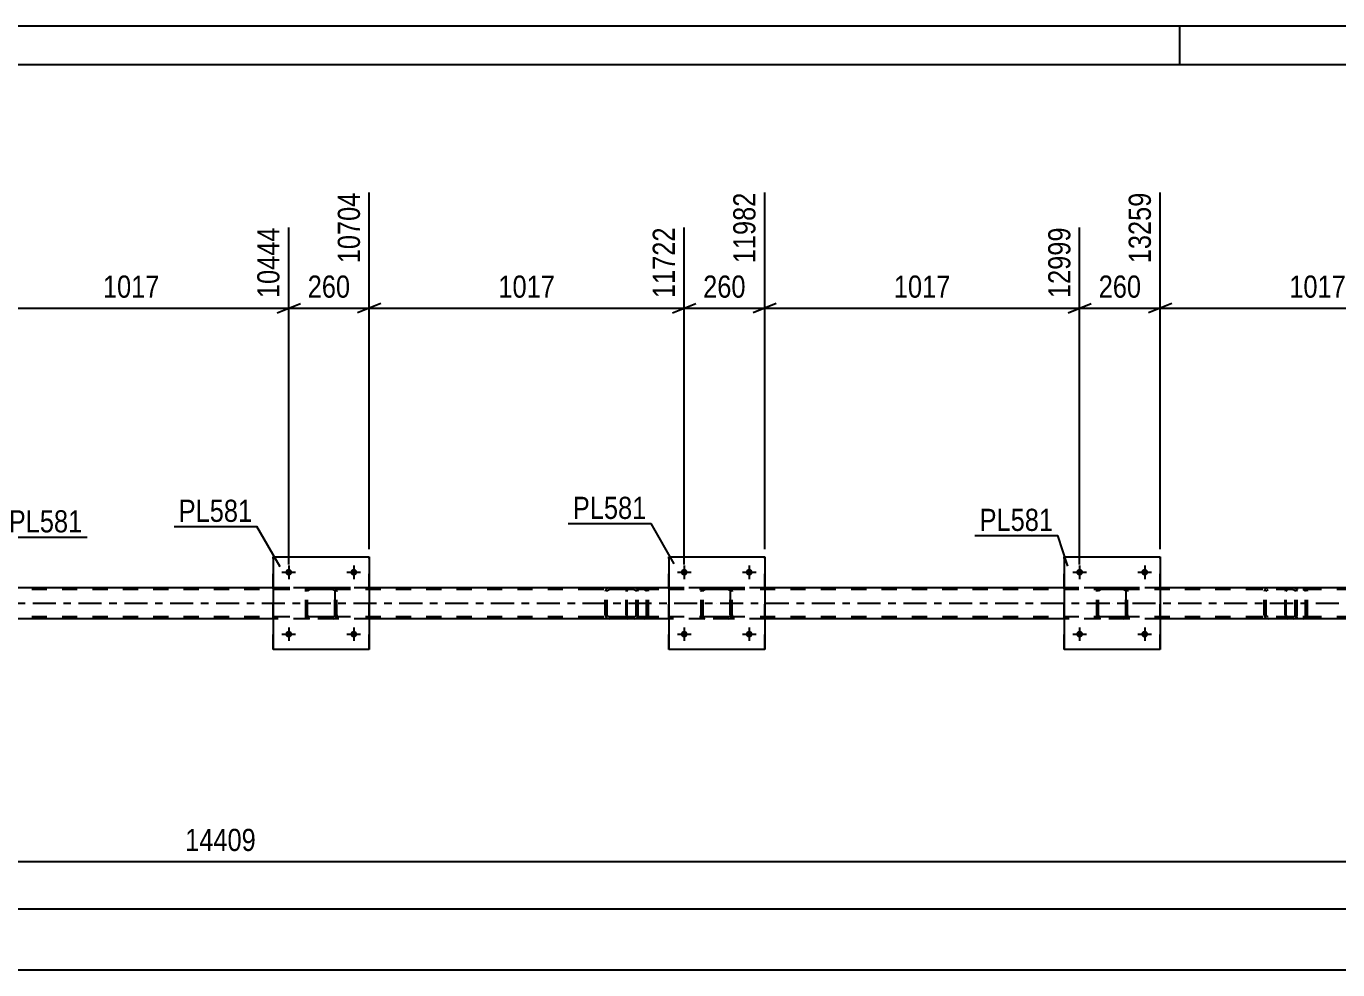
# Model space of a CAD drawing. Header units: millimetres. Extents: x -116 to 725, y -402 to 192.
# Drawn here: x 366.3 to 535.7, y 69.8 to 191.7 of the extents above; entities that cross this region are included whole.
import ezdxf

# ---------------------------------------------------------------- set-up
doc = ezdxf.new("R2010")
doc.units = ezdxf.units.MM
doc.linetypes.add('DXK_LINE_DOT2', pattern=[3.9198, 1.9599, -1.9599])
doc.linetypes.add('DXK_LINE_DOT3', pattern=[5.9187, 2.979, -0.9799, 0.9799, -0.9799])
doc.styles.add('Arial Narrow', font='ARIALN.TTF', dxfattribs={"height": 0.2})

# ---------------------------------------------------------------- blocks, each defined once
blk = doc.blocks.new('Unknown-200057545-1133')
at = {"color": 5, "linetype": 'Continuous'}
for p, q in [((725.28, 191.75), (-115.72, 191.75)), ((515.28, 186.75), (515.28, 191.75)), ((720.28, 186.75), (-110.72, 186.75))]:
    blk.add_line(p, q, dxfattribs=at)
blk = doc.blocks.new('Part-200057545-6733 - 6662')
at = {"color": 7, "linetype": 'DXK_LINE_DOT2'}
for p, q in [((402.4, 118.71), (402.43, 118.89)), ((402.43, 118.89), (402.4, 118.71)), ((402.4, 115.67), (402.4, 118.71)), ((402.4, 115.67), (402.4, 118.71)), ((402.64, 118.71), (402.65, 118.8)), ((402.64, 115.67), (402.64, 118.71)), ((402.64, 115.67), (402.64, 118.71)), ((402.65, 118.8), (402.71, 118.88)), ((402.69, 119.15), (402.88, 119.19)), ((402.88, 119.19), (402.69, 119.15)), ((402.71, 118.88), (402.78, 118.93)), ((402.78, 118.93), (402.88, 118.95)), ((405.92, 119.19), (402.88, 119.19)), ((405.92, 118.95), (402.88, 118.95)), ((405.92, 119.19), (406.1, 119.15)), ((406.1, 119.15), (405.92, 119.19)), ((405.92, 118.95), (406.01, 118.93)), ((406.01, 118.93), (406.09, 118.88)), ((406.09, 118.88), (406.14, 118.8)), ((406.14, 118.8), (406.16, 118.71)), ((406.16, 115.67), (406.16, 118.71)), ((406.16, 118.71), (406.16, 115.67)), ((406.36, 118.89), (406.4, 118.71)), ((406.4, 118.71), (406.36, 118.89)), ((406.4, 115.67), (406.4, 118.71)), ((406.4, 115.67), (406.4, 118.71)), ((402.43, 115.48), (402.4, 115.67)), ((402.4, 115.67), (402.43, 115.48)), ((402.65, 115.57), (402.64, 115.67)), ((402.71, 115.5), (402.65, 115.57)), ((402.88, 115.19), (402.69, 115.22)), ((402.69, 115.22), (402.88, 115.19)), ((402.78, 115.44), (402.71, 115.5)), ((402.88, 115.43), (402.78, 115.44)), ((405.92, 115.43), (402.88, 115.43)), ((406.01, 115.44), (405.92, 115.43)), ((406.1, 115.22), (405.92, 115.19)), ((405.92, 115.19), (406.1, 115.22)), ((406.09, 115.5), (406.01, 115.44)), ((406.14, 115.57), (406.09, 115.5)), ((406.16, 115.67), (406.14, 115.57)), ((406.4, 115.67), (406.36, 115.48)), ((406.36, 115.48), (406.4, 115.67)), ((405.92, 115.19), (402.88, 115.19))]:
    blk.add_line(p, q, dxfattribs=at)
at = {"color": 7, "linetype": 'DXK_LINE_DOT3'}
blk.add_line((404.4, 117.19), (404.4, 117.19), dxfattribs=at)
at = {"color": 7, "linetype": 'DXK_LINE_DOT2'}
for centre, start, end in [((402.88, 118.71), 112.5, 157.5), ((402.88, 118.71), 112.5, 157.5), ((405.92, 118.71), 22.5, 67.5), ((405.92, 118.71), 22.5, 67.5), ((402.88, 115.67), 202.5, 247.5), ((402.88, 115.67), 202.5, 247.5), ((405.92, 115.67), 292.5, 337.5), ((405.92, 115.67), 292.5, 337.5)]:
    blk.add_arc(centre, 0.48, start, end, dxfattribs=at)
blk = doc.blocks.new('Bolt-200057545-6664 - 6662')
at = {"linetype": 'Continuous'}
for points in [[(502.8, 121.19, -1), (501.92, 121.19, -1)], [(511.2, 121.19, -1), (510.32, 121.19, -1)]]:
    blk.add_hatch(color=1, dxfattribs=at).paths.add_polyline_path(points)
at = {"color": 1, "linetype": 'Continuous'}
for p, q in [((502.36, 122.07), (502.36, 120.31)), ((510.76, 122.07), (510.76, 120.31)), ((501.48, 121.19), (503.24, 121.19)), ((509.88, 121.19), (511.64, 121.19))]:
    blk.add_line(p, q, dxfattribs=at)
blk = doc.blocks.new('Bolt-200057545-6665 - 6662')
at = {"linetype": 'Continuous'}
for points in [[(502.8, 113.19, -1), (501.92, 113.19, -1)], [(511.2, 113.19, -1), (510.32, 113.19, -1)]]:
    blk.add_hatch(color=1, dxfattribs=at).paths.add_polyline_path(points)
at = {"color": 1, "linetype": 'Continuous'}
for p, q in [((502.36, 114.07), (502.36, 112.31)), ((510.76, 114.07), (510.76, 112.31)), ((501.48, 113.19), (503.24, 113.19)), ((509.88, 113.19), (511.64, 113.19))]:
    blk.add_line(p, q, dxfattribs=at)
blk = doc.blocks.new('Part-200057545-6732 - 6662')
at = {"color": 2, "linetype": 'Continuous'}
for p, q in [((398.2, 123.19), (398.2, 111.19)), ((398.2, 123.19), (410.6, 123.19)), ((410.6, 123.19), (410.6, 111.19)), ((410.6, 111.19), (398.2, 111.19))]:
    blk.add_line(p, q, dxfattribs=at)
at = {"color": 7, "linetype": 'DXK_LINE_DOT2'}
for p, q in [((398.2, 111.19), (398.2, 123.19)), ((410.6, 111.19), (410.6, 123.19))]:
    blk.add_line(p, q, dxfattribs=at)
blk = doc.blocks.new('Bolt-200057545-6674 - 6662')
at = {"linetype": 'Continuous'}
for points in [[(451.72, 121.19, -1), (450.84, 121.19, -1)], [(460.12, 121.19, -1), (459.24, 121.19, -1)]]:
    blk.add_hatch(color=1, dxfattribs=at).paths.add_polyline_path(points)
at = {"color": 1, "linetype": 'Continuous'}
for p, q in [((451.28, 122.07), (451.28, 120.31)), ((459.68, 122.07), (459.68, 120.31)), ((450.4, 121.19), (452.16, 121.19)), ((458.8, 121.19), (460.56, 121.19))]:
    blk.add_line(p, q, dxfattribs=at)
blk = doc.blocks.new('Bolt-200057545-6675 - 6662')
at = {"linetype": 'Continuous'}
for points in [[(451.72, 113.19, -1), (450.84, 113.19, -1)], [(460.12, 113.19, -1), (459.24, 113.19, -1)]]:
    blk.add_hatch(color=1, dxfattribs=at).paths.add_polyline_path(points)
at = {"color": 1, "linetype": 'Continuous'}
for p, q in [((451.28, 114.07), (451.28, 112.31)), ((459.68, 114.07), (459.68, 112.31)), ((450.4, 113.19), (452.16, 113.19)), ((458.8, 113.19), (460.56, 113.19))]:
    blk.add_line(p, q, dxfattribs=at)
blk = doc.blocks.new('Bolt-200057545-6676 - 6662')
at = {"linetype": 'Continuous'}
for points in [[(400.64, 121.19, -1), (399.76, 121.19, -1)], [(409.04, 121.19, -1), (408.16, 121.19, -1)]]:
    blk.add_hatch(color=1, dxfattribs=at).paths.add_polyline_path(points)
at = {"color": 1, "linetype": 'Continuous'}
for p, q in [((400.2, 122.07), (400.2, 120.31)), ((408.6, 122.07), (408.6, 120.31)), ((399.32, 121.19), (401.08, 121.19)), ((407.72, 121.19), (409.48, 121.19))]:
    blk.add_line(p, q, dxfattribs=at)
blk = doc.blocks.new('Bolt-200057545-6677 - 6662')
at = {"linetype": 'Continuous'}
for points in [[(400.64, 113.19, -1), (399.76, 113.19, -1)], [(409.04, 113.19, -1), (408.16, 113.19, -1)]]:
    blk.add_hatch(color=1, dxfattribs=at).paths.add_polyline_path(points)
at = {"color": 1, "linetype": 'Continuous'}
for p, q in [((400.2, 114.07), (400.2, 112.31)), ((408.6, 114.07), (408.6, 112.31)), ((399.32, 113.19), (401.08, 113.19)), ((407.72, 113.19), (409.48, 113.19))]:
    blk.add_line(p, q, dxfattribs=at)
blk = doc.blocks.new('Part-200057545-6694 - 6662')
at = {"color": 2, "linetype": 'Continuous'}
for p, q in [((500.36, 123.19), (500.36, 111.19)), ((500.36, 123.19), (512.76, 123.19)), ((512.76, 123.19), (512.76, 111.19)), ((512.76, 111.19), (500.36, 111.19))]:
    blk.add_line(p, q, dxfattribs=at)
at = {"color": 7, "linetype": 'DXK_LINE_DOT2'}
for p, q in [((500.36, 111.19), (500.36, 123.19)), ((512.76, 111.19), (512.76, 123.19))]:
    blk.add_line(p, q, dxfattribs=at)
blk = doc.blocks.new('Part-200057545-6695 - 6662')
at = {"color": 7, "linetype": 'DXK_LINE_DOT2'}
for p, q in [((504.56, 118.71), (504.59, 118.89)), ((504.59, 118.89), (504.56, 118.71)), ((504.56, 115.67), (504.56, 118.71)), ((504.56, 115.67), (504.56, 118.71)), ((504.8, 118.71), (504.82, 118.8)), ((504.8, 115.67), (504.8, 118.71)), ((504.8, 115.67), (504.8, 118.71)), ((504.82, 118.8), (504.87, 118.88)), ((504.85, 119.15), (505.04, 119.19)), ((505.04, 119.19), (504.85, 119.15)), ((504.87, 118.88), (504.95, 118.93)), ((504.95, 118.93), (505.04, 118.95)), ((508.08, 119.19), (505.04, 119.19)), ((508.08, 118.95), (505.04, 118.95)), ((508.08, 119.19), (508.26, 119.15)), ((508.26, 119.15), (508.08, 119.19)), ((508.08, 118.95), (508.17, 118.93)), ((508.17, 118.93), (508.25, 118.88)), ((508.25, 118.88), (508.3, 118.8)), ((508.3, 118.8), (508.32, 118.71)), ((508.32, 115.67), (508.32, 118.71)), ((508.32, 118.71), (508.32, 115.67)), ((508.52, 118.89), (508.56, 118.71)), ((508.56, 118.71), (508.52, 118.89)), ((508.56, 115.67), (508.56, 118.71)), ((508.56, 115.67), (508.56, 118.71)), ((504.59, 115.48), (504.56, 115.67)), ((504.56, 115.67), (504.59, 115.48)), ((504.82, 115.57), (504.8, 115.67)), ((504.87, 115.5), (504.82, 115.57)), ((505.04, 115.19), (504.85, 115.22)), ((504.85, 115.22), (505.04, 115.19)), ((504.95, 115.44), (504.87, 115.5)), ((505.04, 115.43), (504.95, 115.44)), ((508.08, 115.43), (505.04, 115.43)), ((508.17, 115.44), (508.08, 115.43)), ((508.26, 115.22), (508.08, 115.19)), ((508.08, 115.19), (508.26, 115.22)), ((508.25, 115.5), (508.17, 115.44)), ((508.3, 115.57), (508.25, 115.5)), ((508.32, 115.67), (508.3, 115.57)), ((508.56, 115.67), (508.52, 115.48)), ((508.52, 115.48), (508.56, 115.67)), ((508.08, 115.19), (505.04, 115.19))]:
    blk.add_line(p, q, dxfattribs=at)
at = {"color": 7, "linetype": 'DXK_LINE_DOT3'}
blk.add_line((506.56, 117.19), (506.56, 117.19), dxfattribs=at)
at = {"color": 7, "linetype": 'DXK_LINE_DOT2'}
for centre, start, end in [((505.04, 118.71), 112.5, 157.5), ((505.04, 118.71), 112.5, 157.5), ((508.08, 118.71), 22.5, 67.5), ((508.08, 118.71), 22.5, 67.5), ((505.04, 115.67), 202.5, 247.5), ((505.04, 115.67), 202.5, 247.5), ((508.08, 115.67), 292.5, 337.5), ((508.08, 115.67), 292.5, 337.5)]:
    blk.add_arc(centre, 0.48, start, end, dxfattribs=at)
blk = doc.blocks.new('Part-200057545-6726 - 6662')
at = {"color": 2, "linetype": 'Continuous'}
for p, q in [((449.28, 123.19), (449.28, 111.19)), ((449.28, 123.19), (461.68, 123.19)), ((461.68, 123.19), (461.68, 111.19)), ((461.68, 111.19), (449.28, 111.19))]:
    blk.add_line(p, q, dxfattribs=at)
at = {"color": 7, "linetype": 'DXK_LINE_DOT2'}
for p, q in [((449.28, 111.19), (449.28, 123.19)), ((461.68, 111.19), (461.68, 123.19))]:
    blk.add_line(p, q, dxfattribs=at)
blk = doc.blocks.new('Part-200057545-6727 - 6662')
at = {"color": 7, "linetype": 'DXK_LINE_DOT2'}
for p, q in [((453.48, 118.71), (453.51, 118.89)), ((453.51, 118.89), (453.48, 118.71)), ((453.48, 115.67), (453.48, 118.71)), ((453.48, 115.67), (453.48, 118.71)), ((453.72, 118.71), (453.74, 118.8)), ((453.72, 115.67), (453.72, 118.71)), ((453.72, 115.67), (453.72, 118.71)), ((453.74, 118.8), (453.79, 118.88)), ((453.77, 119.15), (453.96, 119.19)), ((453.96, 119.19), (453.77, 119.15)), ((453.79, 118.88), (453.86, 118.93)), ((453.86, 118.93), (453.96, 118.95)), ((457, 119.19), (453.96, 119.19)), ((457, 118.95), (453.96, 118.95)), ((457, 119.19), (457.18, 119.15)), ((457.18, 119.15), (457, 119.19)), ((457, 118.95), (457.09, 118.93)), ((457.09, 118.93), (457.17, 118.88)), ((457.17, 118.88), (457.22, 118.8)), ((457.22, 118.8), (457.24, 118.71)), ((457.24, 115.67), (457.24, 118.71)), ((457.24, 118.71), (457.24, 115.67)), ((457.44, 118.89), (457.48, 118.71)), ((457.48, 118.71), (457.44, 118.89)), ((457.48, 115.67), (457.48, 118.71)), ((457.48, 115.67), (457.48, 118.71)), ((453.51, 115.48), (453.48, 115.67)), ((453.48, 115.67), (453.51, 115.48)), ((453.74, 115.57), (453.72, 115.67)), ((453.79, 115.5), (453.74, 115.57)), ((453.96, 115.19), (453.77, 115.22)), ((453.77, 115.22), (453.96, 115.19)), ((453.86, 115.44), (453.79, 115.5)), ((453.96, 115.43), (453.86, 115.44)), ((457, 115.43), (453.96, 115.43)), ((457.09, 115.44), (457, 115.43)), ((457.18, 115.22), (457, 115.19)), ((457, 115.19), (457.18, 115.22)), ((457.17, 115.5), (457.09, 115.44)), ((457.22, 115.57), (457.17, 115.5)), ((457.24, 115.67), (457.22, 115.57)), ((457.48, 115.67), (457.44, 115.48)), ((457.44, 115.48), (457.48, 115.67)), ((457, 115.19), (453.96, 115.19))]:
    blk.add_line(p, q, dxfattribs=at)
at = {"color": 7, "linetype": 'DXK_LINE_DOT3'}
blk.add_line((455.48, 117.19), (455.48, 117.19), dxfattribs=at)
at = {"color": 7, "linetype": 'DXK_LINE_DOT2'}
for centre, start, end in [((453.96, 118.71), 112.5, 157.5), ((453.96, 118.71), 112.5, 157.5), ((457, 118.71), 22.5, 67.5), ((457, 118.71), 22.5, 67.5), ((453.96, 115.67), 202.5, 247.5), ((453.96, 115.67), 202.5, 247.5), ((457, 115.67), 292.5, 337.5), ((457, 115.67), 292.5, 337.5)]:
    blk.add_arc(centre, 0.48, start, end, dxfattribs=at)
blk = doc.blocks.new('Part-200057545-6795 - 6662')
at = {"color": 7, "linetype": 'DXK_LINE_DOT2'}
for p, q in [((443.8, 118.89), (443.78, 118.71)), ((443.78, 115.67), (443.78, 118.71)), ((443.86, 119.05), (443.8, 118.89)), ((443.95, 119.15), (443.86, 119.05)), ((443.92, 118.71), (443.93, 118.8)), ((443.92, 115.67), (443.92, 118.71)), ((443.93, 118.8), (443.96, 118.88)), ((444.05, 119.19), (443.95, 119.15)), ((443.96, 118.88), (444, 118.93)), ((444, 118.93), (444.05, 118.95)), ((447.99, 119.19), (444.05, 119.19)), ((447.99, 118.95), (444.05, 118.95)), ((445.33, 119.19), (445.33, 118.95)), ((446.34, 119.15), (446.15, 119.19)), ((446.15, 118.95), (446.24, 118.93)), ((446.24, 118.93), (446.32, 118.88)), ((446.32, 118.88), (446.38, 118.8)), ((446.38, 118.8), (446.4, 118.71)), ((446.4, 115.67), (446.4, 118.71)), ((446.61, 118.88), (446.61, 118.89)), ((446.65, 118.71), (446.61, 118.88)), ((446.65, 115.67), (446.65, 118.71)), ((443.78, 115.67), (443.8, 115.48)), ((443.8, 115.48), (443.86, 115.33)), ((443.86, 115.33), (443.95, 115.22)), ((443.93, 115.57), (443.92, 115.67)), ((443.96, 115.5), (443.93, 115.57)), ((443.95, 115.22), (444.05, 115.19)), ((444, 115.44), (443.96, 115.5)), ((444.05, 115.43), (444, 115.44)), ((447.99, 115.43), (444.05, 115.43)), ((445.33, 115.22), (445.33, 115.43)), ((445.33, 115.19), (445.33, 115.22)), ((446.24, 115.44), (446.15, 115.43)), ((446.15, 115.19), (446.34, 115.22)), ((446.32, 115.5), (446.24, 115.44)), ((446.38, 115.57), (446.32, 115.5)), ((446.4, 115.67), (446.38, 115.57)), ((446.61, 115.48), (446.65, 115.67)), ((447.99, 115.19), (444.05, 115.19))]:
    blk.add_line(p, q, dxfattribs=at)
for centre, start, end in [((446.16, 118.69), 23.8494, 68.8059), ((446.16, 115.68), 291.1941, 336.1506)]:
    blk.add_arc(centre, 0.492, start, end, dxfattribs=at)
blk = doc.blocks.new('Part-200057545-6796 - 6662')
at = {"color": 7, "linetype": 'DXK_LINE_DOT2'}
for p, q in [((528.94, 118.89), (528.92, 118.71)), ((528.92, 115.67), (528.92, 118.71)), ((529, 119.05), (528.94, 118.89)), ((529.08, 119.15), (529, 119.05)), ((529.05, 118.71), (529.06, 118.8)), ((529.05, 115.67), (529.05, 118.71)), ((529.06, 118.8), (529.09, 118.88)), ((529.19, 119.19), (529.08, 119.15)), ((529.09, 118.88), (529.14, 118.93)), ((529.14, 118.93), (529.19, 118.95)), ((533.13, 119.19), (529.19, 119.19)), ((533.13, 118.95), (529.19, 118.95)), ((530.46, 119.19), (530.46, 118.95)), ((531.47, 119.15), (531.28, 119.19)), ((531.28, 118.95), (531.38, 118.93)), ((531.38, 118.93), (531.46, 118.88)), ((531.46, 118.88), (531.51, 118.8)), ((531.51, 118.8), (531.53, 118.71)), ((531.53, 115.67), (531.53, 118.71)), ((531.75, 118.88), (531.74, 118.89)), ((531.78, 118.71), (531.75, 118.88)), ((531.78, 115.67), (531.78, 118.71)), ((528.92, 115.67), (528.94, 115.48)), ((528.94, 115.48), (529, 115.33)), ((529, 115.33), (529.08, 115.22)), ((529.06, 115.57), (529.05, 115.67)), ((529.09, 115.5), (529.06, 115.57)), ((529.08, 115.22), (529.19, 115.19)), ((529.14, 115.44), (529.09, 115.5)), ((529.19, 115.43), (529.14, 115.44)), ((533.13, 115.43), (529.19, 115.43)), ((530.46, 115.22), (530.46, 115.43)), ((530.46, 115.19), (530.46, 115.22)), ((531.38, 115.44), (531.28, 115.43)), ((531.28, 115.19), (531.47, 115.22)), ((531.46, 115.5), (531.38, 115.44)), ((531.51, 115.57), (531.46, 115.5)), ((531.53, 115.67), (531.51, 115.57)), ((531.74, 115.48), (531.78, 115.67)), ((533.13, 115.19), (529.19, 115.19))]:
    blk.add_line(p, q, dxfattribs=at)
for centre, start, end in [((531.29, 118.69), 23.8494, 68.8059), ((531.29, 115.68), 291.1941, 336.1506)]:
    blk.add_arc(centre, 0.492, start, end, dxfattribs=at)
blk = doc.blocks.new('Part-200057545-6877 - 6662')
at = {"color": 7, "linetype": 'DXK_LINE_DOT2'}
for p, q in [((631.6, 118.95), (-17.58, 118.95)), ((631.6, 119.19), (-5.77, 119.19)), ((410.6, 119.19), (398.2, 119.19)), ((461.68, 119.19), (449.28, 119.19)), ((512.76, 119.19), (500.36, 119.19)), ((631.6, 115.43), (-17.58, 115.43)), ((410.6, 115.19), (398.2, 115.19)), ((461.68, 115.19), (449.28, 115.19)), ((512.76, 115.19), (500.36, 115.19))]:
    blk.add_line(p, q, dxfattribs=at)
at = {"color": 2, "linetype": 'Continuous'}
for p, q in [((398.2, 119.19), (359.52, 119.19)), ((449.28, 119.19), (410.6, 119.19)), ((500.36, 119.19), (461.68, 119.19)), ((551.44, 119.19), (512.76, 119.19)), ((398.2, 115.19), (359.52, 115.19)), ((449.28, 115.19), (410.6, 115.19)), ((500.36, 115.19), (461.68, 115.19)), ((551.44, 115.19), (512.76, 115.19))]:
    blk.add_line(p, q, dxfattribs=at)
at = {"color": 7, "linetype": 'DXK_LINE_DOT3'}
blk.add_line((-17.58, 117.19), (631.6, 117.19), dxfattribs=at)
blk = doc.blocks.new('Part-200057545-6896 - 6662')
at = {"color": 7, "linetype": 'DXK_LINE_DOT2'}
for p, q in [((529.95, 119.19), (524.56, 119.19)), ((529.95, 118.95), (524.56, 118.95)), ((526.24, 118.88), (526.21, 118.71)), ((526.21, 115.67), (526.21, 118.71)), ((526.25, 118.89), (526.24, 118.88)), ((526.46, 118.71), (526.48, 118.8)), ((526.46, 115.67), (526.46, 118.71)), ((526.48, 118.8), (526.54, 118.88)), ((526.72, 119.19), (526.52, 119.15)), ((526.54, 118.88), (526.62, 118.93)), ((526.62, 118.93), (526.72, 118.95)), ((530.15, 119.15), (529.95, 119.19)), ((529.95, 118.95), (530.05, 118.93)), ((530.05, 118.93), (530.13, 118.88)), ((530.13, 118.88), (530.19, 118.8)), ((530.19, 118.8), (530.21, 118.71)), ((530.21, 115.67), (530.21, 118.71)), ((530.43, 118.88), (530.43, 118.89)), ((530.46, 118.71), (530.43, 118.88)), ((530.46, 115.67), (530.46, 118.71)), ((529.95, 115.43), (524.56, 115.43)), ((526.21, 115.67), (526.25, 115.48)), ((526.48, 115.57), (526.46, 115.67)), ((526.54, 115.5), (526.48, 115.57)), ((526.52, 115.22), (526.72, 115.19)), ((526.62, 115.44), (526.54, 115.5)), ((526.72, 115.43), (526.62, 115.44)), ((530.05, 115.44), (529.95, 115.43)), ((529.95, 115.19), (530.15, 115.22)), ((530.13, 115.5), (530.05, 115.44)), ((530.19, 115.57), (530.13, 115.5)), ((530.21, 115.67), (530.19, 115.57)), ((530.43, 115.48), (530.46, 115.67)), ((529.95, 115.19), (524.56, 115.19))]:
    blk.add_line(p, q, dxfattribs=at)
for centre, start, end in [((526.7, 118.69), 110.7583, 155.68), ((529.97, 118.69), 24.32, 69.2417), ((526.7, 115.69), 204.32, 249.2417), ((529.97, 115.69), 290.7583, 335.68)]:
    blk.add_arc(centre, 0.496, start, end, dxfattribs=at)
blk = doc.blocks.new('Part-200057545-6897 - 6662')
at = {"color": 7, "linetype": 'DXK_LINE_DOT2'}
for p, q in [((444.82, 119.19), (439.43, 119.19)), ((444.82, 118.95), (439.43, 118.95)), ((441.11, 118.88), (441.07, 118.71)), ((441.07, 115.67), (441.07, 118.71)), ((441.11, 118.89), (441.11, 118.88)), ((441.33, 118.71), (441.35, 118.8)), ((441.33, 115.67), (441.33, 118.71)), ((441.35, 118.8), (441.4, 118.88)), ((441.58, 119.19), (441.39, 119.15)), ((441.4, 118.88), (441.49, 118.93)), ((441.49, 118.93), (441.58, 118.95)), ((445.02, 119.15), (444.82, 119.19)), ((444.82, 118.95), (444.92, 118.93)), ((444.92, 118.93), (445, 118.88)), ((445, 118.88), (445.06, 118.8)), ((445.06, 118.8), (445.08, 118.71)), ((445.08, 115.67), (445.08, 118.71)), ((445.29, 118.88), (445.29, 118.89)), ((445.33, 118.71), (445.29, 118.88)), ((445.33, 115.67), (445.33, 118.71)), ((444.82, 115.43), (439.43, 115.43)), ((441.07, 115.67), (441.11, 115.48)), ((441.35, 115.57), (441.33, 115.67)), ((441.4, 115.5), (441.35, 115.57)), ((441.39, 115.22), (441.58, 115.19)), ((441.49, 115.44), (441.4, 115.5)), ((441.58, 115.43), (441.49, 115.44)), ((444.92, 115.44), (444.82, 115.43)), ((444.82, 115.19), (445.02, 115.22)), ((445, 115.5), (444.92, 115.44)), ((445.06, 115.57), (445, 115.5)), ((445.08, 115.67), (445.06, 115.57)), ((445.29, 115.48), (445.33, 115.67)), ((444.82, 115.19), (439.43, 115.19))]:
    blk.add_line(p, q, dxfattribs=at)
for centre, start, end in [((441.57, 118.69), 110.7583, 155.68), ((444.84, 118.69), 24.32, 69.2417), ((441.57, 115.69), 204.32, 249.2417), ((444.84, 115.69), 290.7583, 335.68)]:
    blk.add_arc(centre, 0.496, start, end, dxfattribs=at)
blk = doc.blocks.new('StraightDimension-200057545-7211 - 6662')
at = {"color": 7, "linetype": 'Continuous'}
blk.add_line((-18.22, 69.82), (677.26, 69.82), dxfattribs=at)
blk = doc.blocks.new('StraightDimension-200057545-11873 - 6662')
at = {"color": 7, "linetype": 'Continuous'}
blk.add_line((-17.58, 77.7), (676.62, 77.7), dxfattribs=at)
blk = doc.blocks.new('StraightDimension-200057545-18202 - 6662')
at = {"color": 7, "linetype": 'Continuous'}
blk.add_line((106.15, 83.82), (676.62, 83.82), dxfattribs=at)
at = {"color": 0}
blk.add_wipeout([(396.56, 84.57), (396.56, 88.77), (386.22, 88.77), (386.22, 84.57)], dxfattribs=at)
at = {"color": 3, "style": 'Arial Narrow'}
blk.add_text('14409', height=2.863, dxfattribs=at).set_placement((386.82, 85.17))
blk = doc.blocks.new('StraightDimension-200057545-18253 - 6662')
at = {"color": 7, "linetype": 'Continuous'}
for p, q in [((512.76, 124.19), (512.76, 170.26)), ((553.44, 122.19), (553.44, 165.76)), ((514.26, 155.92), (511.26, 154.72)), ((551.94, 154.72), (554.94, 155.92)), ((512.76, 155.32), (553.44, 155.32))]:
    blk.add_line(p, q, dxfattribs=at)
at = {"color": 0, "linetype": 'Continuous'}
blk.add_wipeout([(552.84, 166.36), (548.64, 166.36), (548.64, 156.02), (552.84, 156.02)], dxfattribs=at)
at = {"color": 0}
blk.add_wipeout([(537.35, 156.07), (537.35, 160.27), (528.84, 160.27), (528.84, 156.07)], dxfattribs=at)
at = {"color": 3, "linetype": 'Continuous', "style": 'Arial Narrow'}
blk.add_text('14276', height=2.863, rotation=90.0002, dxfattribs=at).set_placement((552.24, 156.62))
at = {"color": 3, "style": 'Arial Narrow'}
blk.add_text('1017', height=2.863, dxfattribs=at).set_placement((529.44, 156.67))
blk = doc.blocks.new('StraightDimension-200057545-18254 - 6662')
at = {"color": 7, "linetype": 'Continuous'}
for p, q in [((512.76, 124.19), (512.76, 170.26)), ((502.36, 122.19), (502.36, 165.76)), ((500.86, 154.72), (503.86, 155.92)), ((514.26, 155.92), (511.26, 154.72)), ((502.36, 155.32), (512.76, 155.32))]:
    blk.add_line(p, q, dxfattribs=at)
at = {"color": 0}
blk.add_wipeout([(510.9, 156.07), (510.9, 160.27), (504.22, 160.27), (504.22, 156.07)], dxfattribs=at)
at = {"color": 3, "style": 'Arial Narrow'}
blk.add_text('260', height=2.863, dxfattribs=at).set_placement((504.82, 156.67))
at = {"color": 0, "linetype": 'Continuous'}
blk.add_wipeout([(512.16, 170.86), (507.96, 170.86), (507.96, 160.52), (512.16, 160.52)], dxfattribs=at)
at = {"color": 3, "linetype": 'Continuous', "style": 'Arial Narrow'}
blk.add_text('13259', height=2.863, rotation=90.0002, dxfattribs=at).set_placement((511.56, 161.12))
blk = doc.blocks.new('StraightDimension-200057545-18255 - 6662')
at = {"color": 7, "linetype": 'Continuous'}
for p, q in [((461.68, 124.19), (461.68, 170.26)), ((502.36, 122.19), (502.36, 165.76)), ((463.18, 155.92), (460.18, 154.72)), ((500.86, 154.72), (503.86, 155.92)), ((461.68, 155.32), (502.36, 155.32))]:
    blk.add_line(p, q, dxfattribs=at)
at = {"color": 0, "linetype": 'Continuous'}
blk.add_wipeout([(501.76, 166.36), (497.56, 166.36), (497.56, 156.02), (501.76, 156.02)], dxfattribs=at)
at = {"color": 0}
blk.add_wipeout([(486.27, 156.07), (486.27, 160.27), (477.76, 160.27), (477.76, 156.07)], dxfattribs=at)
at = {"color": 3, "linetype": 'Continuous', "style": 'Arial Narrow'}
blk.add_text('12999', height=2.863, rotation=90.0002, dxfattribs=at).set_placement((501.16, 156.62))
at = {"color": 3, "style": 'Arial Narrow'}
blk.add_text('1017', height=2.863, dxfattribs=at).set_placement((478.36, 156.67))
blk = doc.blocks.new('StraightDimension-200057545-18256 - 6662')
at = {"color": 7, "linetype": 'Continuous'}
for p, q in [((461.68, 124.19), (461.68, 170.26)), ((451.28, 122.19), (451.28, 165.76)), ((449.78, 154.72), (452.78, 155.92)), ((463.18, 155.92), (460.18, 154.72)), ((451.28, 155.32), (461.68, 155.32))]:
    blk.add_line(p, q, dxfattribs=at)
at = {"color": 0}
blk.add_wipeout([(459.82, 156.07), (459.82, 160.27), (453.13, 160.27), (453.13, 156.07)], dxfattribs=at)
at = {"color": 3, "style": 'Arial Narrow'}
blk.add_text('260', height=2.863, dxfattribs=at).set_placement((453.73, 156.67))
at = {"color": 0, "linetype": 'Continuous'}
blk.add_wipeout([(461.08, 170.86), (456.88, 170.86), (456.88, 160.52), (461.08, 160.52)], dxfattribs=at)
at = {"color": 3, "linetype": 'Continuous', "style": 'Arial Narrow'}
blk.add_text('11982', height=2.863, rotation=90.0002, dxfattribs=at).set_placement((460.48, 161.12))
blk = doc.blocks.new('StraightDimension-200057545-18257 - 6662')
at = {"color": 7, "linetype": 'Continuous'}
for p, q in [((410.6, 124.19), (410.6, 170.26)), ((451.28, 122.19), (451.28, 165.76)), ((412.1, 155.92), (409.1, 154.72)), ((449.78, 154.72), (452.78, 155.92)), ((410.6, 155.32), (451.28, 155.32))]:
    blk.add_line(p, q, dxfattribs=at)
at = {"color": 0, "linetype": 'Continuous'}
blk.add_wipeout([(450.68, 166.36), (446.48, 166.36), (446.48, 156.02), (450.68, 156.02)], dxfattribs=at)
at = {"color": 0}
blk.add_wipeout([(435.19, 156.07), (435.19, 160.27), (426.68, 160.27), (426.68, 156.07)], dxfattribs=at)
at = {"color": 3, "linetype": 'Continuous', "style": 'Arial Narrow'}
blk.add_text('11722', height=2.863, rotation=90.0002, dxfattribs=at).set_placement((450.08, 156.62))
at = {"color": 3, "style": 'Arial Narrow'}
blk.add_text('1017', height=2.863, dxfattribs=at).set_placement((427.28, 156.67))
blk = doc.blocks.new('StraightDimension-200057545-18258 - 6662')
at = {"color": 7, "linetype": 'Continuous'}
for p, q in [((410.6, 124.19), (410.6, 170.26)), ((400.2, 122.19), (400.2, 165.76)), ((398.7, 154.72), (401.7, 155.92)), ((412.1, 155.92), (409.1, 154.72)), ((400.2, 155.32), (410.6, 155.32))]:
    blk.add_line(p, q, dxfattribs=at)
at = {"color": 0}
blk.add_wipeout([(408.74, 156.07), (408.74, 160.27), (402.05, 160.27), (402.05, 156.07)], dxfattribs=at)
at = {"color": 3, "style": 'Arial Narrow'}
blk.add_text('260', height=2.863, dxfattribs=at).set_placement((402.65, 156.67))
at = {"color": 0, "linetype": 'Continuous'}
blk.add_wipeout([(410, 170.86), (405.8, 170.86), (405.8, 160.52), (410, 160.52)], dxfattribs=at)
at = {"color": 3, "linetype": 'Continuous', "style": 'Arial Narrow'}
blk.add_text('10704', height=2.863, rotation=90.0002, dxfattribs=at).set_placement((409.4, 161.12))
blk = doc.blocks.new('StraightDimension-200057545-18259 - 6662')
at = {"color": 7, "linetype": 'Continuous'}
for p, q in [((359.52, 124.19), (359.52, 168.43)), ((400.2, 122.19), (400.2, 165.76)), ((361.02, 155.92), (358.02, 154.72)), ((398.7, 154.72), (401.7, 155.92)), ((359.52, 155.32), (400.2, 155.32))]:
    blk.add_line(p, q, dxfattribs=at)
at = {"color": 0, "linetype": 'Continuous'}
blk.add_wipeout([(399.6, 166.36), (395.4, 166.36), (395.4, 156.02), (399.6, 156.02)], dxfattribs=at)
at = {"color": 0}
blk.add_wipeout([(384.11, 156.07), (384.11, 160.27), (375.6, 160.27), (375.6, 156.07)], dxfattribs=at)
at = {"color": 3, "linetype": 'Continuous', "style": 'Arial Narrow'}
blk.add_text('10444', height=2.863, rotation=90.0002, dxfattribs=at).set_placement((399, 156.62))
at = {"color": 3, "style": 'Arial Narrow'}
blk.add_text('1017', height=2.863, dxfattribs=at).set_placement((376.2, 156.67))
blk = doc.blocks.new('Mark-200057545-6728 - 6662')
at = {"color": 0}
blk.add_wipeout([(395.49, 127.7), (395.49, 130.7), (385.99, 130.7), (385.99, 127.7)], dxfattribs=at)
blk.add_wipeout([(395.49, 127.7), (395.49, 130.7), (385.99, 130.7), (385.99, 127.7)], dxfattribs=at)
at = {"color": 30, "linetype": 'Continuous'}
for p in [(385.39, 127.1), (399.09, 121.91)]:
    blk.add_line(p, (396.09, 127.1), dxfattribs=at)
at = {"color": 3, "style": 'Arial Narrow'}
blk.add_text('PL581', height=2.863, dxfattribs=at).set_placement((385.99, 127.7))
blk = doc.blocks.new('Mark-200057545-6734 - 6662')
at = {"color": 0}
blk.add_wipeout([(373.55, 126.34), (373.55, 129.34), (364.04, 129.34), (364.04, 126.34)], dxfattribs=at)
blk.add_wipeout([(373.55, 126.34), (373.55, 129.34), (364.04, 129.34), (364.04, 126.34)], dxfattribs=at)
at = {"color": 30, "linetype": 'Continuous'}
for p, q in [((358.88, 122.67), (363.44, 125.74)), ((363.44, 125.74), (374.15, 125.74))]:
    blk.add_line(p, q, dxfattribs=at)
at = {"color": 3, "style": 'Arial Narrow'}
blk.add_text('PL581', height=2.863, dxfattribs=at).set_placement((364.04, 126.34))
blk = doc.blocks.new('Mark-200057545-6690 - 6662')
at = {"color": 0}
blk.add_wipeout([(498.94, 126.53), (498.94, 129.53), (489.44, 129.53), (489.44, 126.53)], dxfattribs=at)
blk.add_wipeout([(498.94, 126.53), (498.94, 129.53), (489.44, 129.53), (489.44, 126.53)], dxfattribs=at)
at = {"color": 30, "linetype": 'Continuous'}
for p in [(488.84, 125.93), (500.83, 121.96)]:
    blk.add_line(p, (499.54, 125.93), dxfattribs=at)
at = {"color": 3, "style": 'Arial Narrow'}
blk.add_text('PL581', height=2.863, dxfattribs=at).set_placement((489.44, 126.53))
blk = doc.blocks.new('Mark-200057545-6722 - 6662')
at = {"color": 0}
blk.add_wipeout([(446.4, 128.08), (446.4, 131.08), (436.9, 131.08), (436.9, 128.08)], dxfattribs=at)
blk.add_wipeout([(446.4, 128.08), (446.4, 131.08), (436.9, 131.08), (436.9, 128.08)], dxfattribs=at)
at = {"color": 30, "linetype": 'Continuous'}
for p in [(436.3, 127.48), (450, 122.29)]:
    blk.add_line(p, (447, 127.48), dxfattribs=at)
at = {"color": 3, "style": 'Arial Narrow'}
blk.add_text('PL581', height=2.863, dxfattribs=at).set_placement((436.9, 128.08))

msp = doc.modelspace()

# ---------------------------------------------------------------- block references
for name in ['Unknown-200057545-1133', 'Part-200057545-6732 - 6662', 'Bolt-200057545-6676 - 6662', 'Part-200057545-6726 - 6662', 'Bolt-200057545-6674 - 6662', 'Part-200057545-6694 - 6662', 'Bolt-200057545-6664 - 6662', 'Part-200057545-6877 - 6662', 'Part-200057545-6733 - 6662', 'Part-200057545-6897 - 6662', 'Part-200057545-6795 - 6662', 'Part-200057545-6727 - 6662', 'Part-200057545-6695 - 6662', 'Part-200057545-6896 - 6662', 'Part-200057545-6796 - 6662', 'Bolt-200057545-6677 - 6662', 'Bolt-200057545-6675 - 6662', 'Bolt-200057545-6665 - 6662']:
    msp.add_blockref(name, (0, 0))

# ---------------------------------------------------------------- next in the draw order: block references
for name in ['StraightDimension-200057545-18253 - 6662', 'StraightDimension-200057545-7211 - 6662']:
    msp.add_blockref(name, (0, 0))

# ---------------------------------------------------------------- next in the draw order: block references
for name in ['StraightDimension-200057545-18254 - 6662', 'StraightDimension-200057545-11873 - 6662']:
    msp.add_blockref(name, (0, 0))

# ---------------------------------------------------------------- next in the draw order: block references
for name in ['StraightDimension-200057545-18255 - 6662', 'StraightDimension-200057545-18202 - 6662']:
    msp.add_blockref(name, (0, 0))

# ---------------------------------------------------------------- next in the draw order: block references
for name in ['StraightDimension-200057545-18256 - 6662', 'Mark-200057545-6690 - 6662']:
    msp.add_blockref(name, (0, 0))

# ---------------------------------------------------------------- next in the draw order: block references
msp.add_blockref('StraightDimension-200057545-18257 - 6662', (0, 0))

# ---------------------------------------------------------------- next in the draw order: block references
for name in ['StraightDimension-200057545-18258 - 6662', 'Mark-200057545-6722 - 6662']:
    msp.add_blockref(name, (0, 0))

# ---------------------------------------------------------------- next in the draw order: block references
msp.add_blockref('StraightDimension-200057545-18259 - 6662', (0, 0))

# ---------------------------------------------------------------- next in the draw order: block references
for name in ['Mark-200057545-6728 - 6662', 'Mark-200057545-6734 - 6662']:
    msp.add_blockref(name, (0, 0))

doc.saveas('drawing.dxf')
